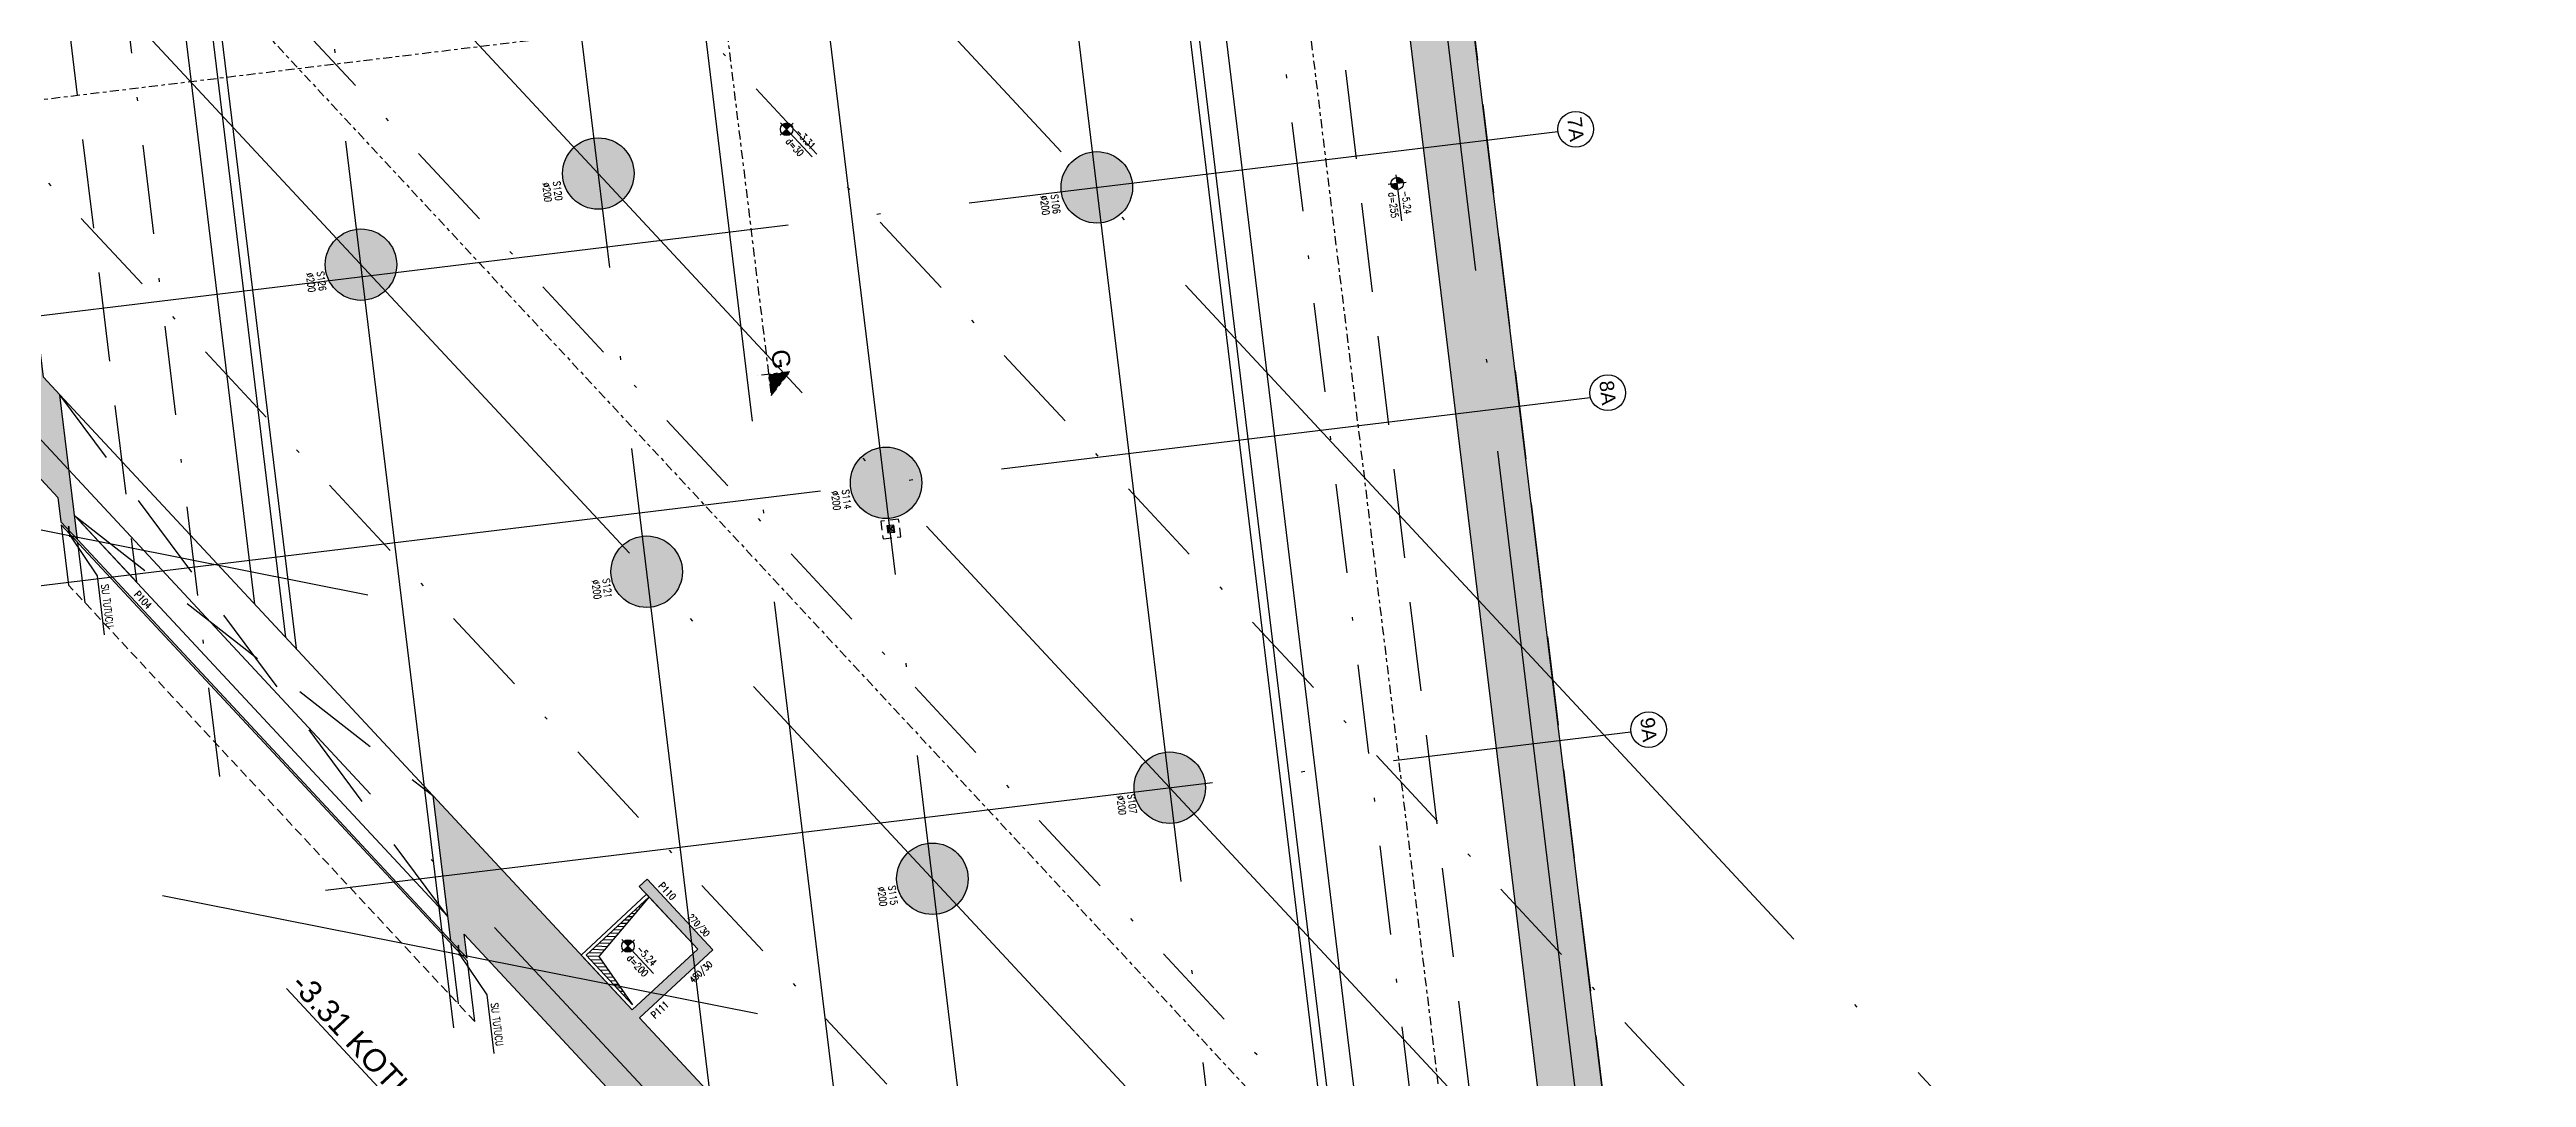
# Model space of a CAD drawing. Header units: millimetres. Extents: x 400408 to 401352, y 4543980 to 4544157.
# Drawn here: x 400442.9 to 400512.2, y 4544024.3 to 4544053 of the extents above; entities that cross this region are included whole.
import ezdxf
from ezdxf.enums import TextEntityAlignment as Align

# ---------------------------------------------------------------- set-up
doc = ezdxf.new("R2010")
doc.units = ezdxf.units.MM
for name, pattern in [('AKS', [3, 2.5, -0.25, 0, -0.25]), ('CENTER', [2, 1.25, -0.25, 0.25, -0.25]), ('CIZGI', [0.4, 0.25, -0.15]), ('CONTINU', [0]), ('DASHDOT2', [0.5, 0.25, -0.125, 0, -0.125]), ('HIDDEN', [0.375, 0.25, -0.125]), ('UUC-ST-KAL-I05-101-U-000$0$ACAD_ISO05W100', [33, 24, -3, 0, -3, 0, -3])]:
    doc.linetypes.add(name, pattern=pattern)
for name, color, linetype in [('aks prota', 2, 'AKS'), ('boşluk prota', 2, 'Continuous'), ('boşluk taraması prota', 252, 'Continuous'), ('caks prota', 4, 'Continuous'), ('kesik prota', 2, 'CIZGI'), ('kesit tarama prota', 252, 'Continuous'), ('kiriş prota', 6, 'Continuous'), ('kolon prota', 1, 'Continuous'), ('kolon tarama prota', 252, 'Continuous'), ('lkolon prota', 4, 'Continuous'), ('lperde prota', 4, 'Continuous'), ('not yazısı prota', 6, 'Continuous'), ('not çizgisi prota', 4, 'Continuous'), ('perde prota', 1, 'Continuous'), ('PRT-AL-TUNEL_EKSENI', 14, 'DASHDOT2'), ('PRT-MI-a_fit_drainage', 10, 'Continuous'), ('skesit prota', 7, 'Continuous'), ('st-s_level (kot)', 6, 'Continuous'), ('st-s_levelmark (kot işareti)', 4, 'Continuous'), ('st_s_ölçü', 4, 'Continuous'), ('taks prota', 7, 'Continuous'), ('temel prota', 6, 'Continuous'), ('tkesit prota', 7, 'Continuous'), ('tkolon prota', 6, 'Continuous'), ('tperde prota', 6, 'Continuous'), ('tplan prota', 7, 'Continuous'), ('UUC-ST-KAL-I05-101-U-000$0$st_s_su tutucu', 2, 'Continuous')]:
    doc.layers.add(name, color=color, linetype=linetype)
doc.styles.add('Arial', font='Arial.ttf')
doc.styles.add('OLCU', font='romanstw.shx')
doc.styles.add('TAKS', font='Arial Unicode.ttf')
doc.styles.add('tkolon', font='romanstw.shx')
doc.styles.add('TSIMPLEX', font='romanstw.shx')
doc.dimstyles.new('1-50', dxfattribs={"dimtxt": 10, "dimasz": 4, "dimexe": 4, "dimexo": 8, "dimgap": 4, "dimtad": 1, "dimdec": 1, "dimrnd": 0.05, "dimzin": 9, "dimdsep": 46, "dimtxsty": 'OLCU', "dimblk1": 'OBLIQUE', "dimblk2": 'OBLIQUE', "dimsah": 1, "dimcen": 2, "dimdle": 4, "dimclrd": 4, "dimclre": 4, "dimclrt": 3, "dimadec": 1, "dimazin": 0, "dimtfac": 1, "dimtdec": 1, "dimtix": 1, "dimtmove": 2, "dimatfit": 3, "dimldrblk": 'OBLIQUE', "dimfxl": 1, "dimtvp": 1, "dimtolj": 1, "dimtzin": 1, "dimarcsym": 0})

# ---------------------------------------------------------------- blocks, each defined once
blk = doc.blocks.new('PLAN_KOT')
at = {"layer": 'st-s_levelmark (kot işareti)'}
h = blk.add_hatch(color=256, dxfattribs=at)
h.paths.add_polyline_path([(0, 17.5, 0.4142135623730951), (-17.5, 0), (0, 0)])
h.paths.add_polyline_path([(17.5, 0), (0, 0), (0, -17.5, 0.4142135623730951)])
for p, q in [((105, 0), (-25, 0)), ((0, 25), (0, -25))]:
    blk.add_line(p, q, dxfattribs=at)
blk.add_circle((0, 0), 17.5, dxfattribs=at)
at = {"layer": 'st-s_level (kot)', "color": 6, "style": 'OLCU', "width": 0.8}
for tag, p in [('KOT', (22.6700442370493, 9.780006943954504)), ('DÖŞEME_KALINLIĞI', (22.6700442370493, -27.62999305603444))]:
    blk.add_attdef(tag, p, '', height=20, dxfattribs=at)
blk = doc.blocks.new('_Oblique')
at = {"layer": 'st_s_ölçü', "lineweight": -2}
blk.add_line((-0.5, -0.5), (0.5, 0.5), dxfattribs=at)
blk = doc.blocks.new('YER SUZGECI_20x20')
at = {"color": 2}
blk.add_lwpolyline([(-20, 0), (0, 0), (0, 20), (-20, 20)], close=True, dxfattribs=at)
for points in [[(0, 20), (-20, 0)], [(-20, 20), (0, 0)]]:
    blk.add_lwpolyline(points, dxfattribs=at)
blk.add_circle((-10, 10), 7, dxfattribs=at)

msp = doc.modelspace()

# ---------------------------------------------------------------- hatches: boundary and pattern name
at = {"layer": 'boşluk taraması prota', "ltscale": 2}
h = msp.add_hatch(dxfattribs=at)
h.set_pattern_fill('ANSI31', color=256, scale=0.03, angle=-47.07600604244571, style=0)
h.set_pattern_definition([(357.9239939575543, (399678.5206054538, 4544261.791601947), (0.003450451556984063, 0.09518748281183251), [])])
h.paths.add_polyline_path([(400459.6809864654, 4544029.315248188), (400458.2785932003, 4544027.647574164), (400459.2175202258, 4544026.289492243), (400457.9235678259, 4544027.680782)])
at = {"layer": 'kesit tarama prota'}
h = msp.add_hatch(color=256, dxfattribs=at)
h.dxf.hatch_style = 1
h.paths.add_polyline_path([(400463.6209186604, 4544044.014789978), (400463.0976260356, 4544043.34683427), (400463.0252944939, 4544043.942458437)])
at = {"layer": 'kolon tarama prota'}
h = msp.add_hatch(color=256, dxfattribs=at)
h.dxf.hatch_style = 1
h.paths.add_polyline_path([(400488.0371958446, 4543995.155024249), (400487.5805262509, 4543995.646046737), (400488.072757313, 4543991.592701394), (400488.5362106417, 4543991.094384864), (400488.4541721288, 4543991.769942436), (400490.5329283718, 4543989.534812097), (400477.1315568574, 4544099.890275297), (400475.4194400185, 4544099.682358868), (400475.3712189905, 4544100.079441646), (400474.9741362538, 4544100.031220623), (400475.2634624187, 4544097.648723955), (400475.5857894942, 4544097.687866783)])
h = msp.add_hatch(color=256, dxfattribs=at)
h.dxf.hatch_style = 1
h.paths.add_polyline_path([(400442.7346311975, 4544043.865466883), (400436.7709464137, 4544092.974261155), (400437.0943348142, 4544093.013532869), (400436.8050086498, 4544095.396029537), (400436.4079259122, 4544095.347808514), (400436.4561469401, 4544094.950725736), (400434.7429687753, 4544094.742680421), (400441.0592837697, 4544042.730103491), (400443.141152435, 4544040.491626597), (400443.2231909474, 4544039.816069026), (400443.6866442757, 4544039.317752496), (400443.1944132135, 4544043.37109784)])
h = msp.add_hatch(color=256, dxfattribs=at)
h.dxf.hatch_style = 1
edge = h.paths.add_edge_path()
edge.add_arc((400458.2609093804, 4544049.563859115), 0.9999999999976544, -47.07600604244571, 312.9239939575543)
h = msp.add_hatch(color=256, dxfattribs=at)
h.dxf.hatch_style = 1
edge = h.paths.add_edge_path()
edge.add_arc((400472.2092692228, 4544049.177026351), 0.9999999999976544, -47.07600604244571, 312.9239939575543)
h = msp.add_hatch(color=256, dxfattribs=at)
h.dxf.hatch_style = 1
edge = h.paths.add_edge_path()
edge.add_arc((400451.6199749154, 4544047.013119301), 0.9999999999976544, -47.07600604244571, 312.9239939575543)
h = msp.add_hatch(color=256, dxfattribs=at)
h.dxf.hatch_style = 1
edge = h.paths.add_edge_path()
edge.add_arc((400466.3131313445, 4544040.905910077), 0.9999999999976544, -47.07600604244571, 312.9239939575543)
h = msp.add_hatch(color=256, dxfattribs=at)
h.dxf.hatch_style = 1
edge = h.paths.add_edge_path()
edge.add_arc((400459.6145448303, 4544038.417159177), 0.9999999999976544, -47.07600604244571, 312.9239939575543)
h = msp.add_hatch(color=256, dxfattribs=at)
h.dxf.hatch_style = 1
edge = h.paths.add_edge_path()
edge.add_arc((400474.2512715189, 4544032.370624959), 0.9999999999976544, -47.07600604244571, 312.9239939575543)
h = msp.add_hatch(color=256, dxfattribs=at)
h.dxf.hatch_style = 1
h.paths.add_polyline_path([(400477.0861039297, 4544003.993171699), (400477.1681424421, 4544003.317614128), (400477.6315957704, 4544002.819297599), (400477.1393647082, 4544006.872642943), (400459.416589431, 4544025.92861108), (400461.466911213, 4544027.835488339), (400459.6281367503, 4544029.812584309), (400459.4084594203, 4544029.608276036), (400461.0429256097, 4544027.850857396), (400459.2122811549, 4544026.148288413), (400453.6323851864, 4544032.14793114), (400454.1246162485, 4544028.094585796), (400454.5880695772, 4544027.596269267), (400454.5060310643, 4544028.271826839)])
h = msp.add_hatch(color=256, dxfattribs=at)
h.dxf.hatch_style = 1
edge = h.paths.add_edge_path()
edge.add_arc((400467.6091147447, 4544029.821199054), 0.9999999999976544, -47.07600604244571, 312.9239939575543)

# ---------------------------------------------------------------- linework, layer by layer
at = {"layer": 'aks prota', "ltscale": 10}
for p, q in [((400490.074145942, 4543987.091367729), (400475.977604087, 4544103.171308074)), ((400490.0741459415, 4543987.091367728), (400475.977604087, 4544103.171308074)), ((400478.198152604, 4543999.860730715), (400465.8023563628, 4544101.935644057)), ((400478.1981526045, 4543999.860730716), (400465.8023563623, 4544101.935644057)), ((400478.1981526036, 4543999.860730715), (400465.8023563623, 4544101.935644057)), ((400470.2035826896, 4544008.456690839), (400458.9526784439, 4544101.103831332)), ((400470.2035826892, 4544008.456690839), (400458.9526784434, 4544101.103831331)), ((400466.2062977324, 4544012.754670901), (400455.5278394846, 4544100.68792497)), ((400466.2062977327, 4544012.754670901), (400455.5278394841, 4544100.687924969)), ((400466.206297732, 4544012.7546709), (400455.5278394842, 4544100.687924969)), ((400462.2090127752, 4544017.052650963), (400452.1030005254, 4544100.272018607)), ((400462.2090127748, 4544017.052650962), (400452.1030005245, 4544100.272018607)), ((400454.2144428608, 4544025.648611086), (400445.2533226064, 4544099.440205882)), ((400454.214442861, 4544025.648611086), (400445.253322606, 4544099.440205882)), ((400454.2144428603, 4544025.648611085), (400445.253322606, 4544099.440205881)), ((400512.2140643822, 4544006.088943115), (400428.1666244437, 4544096.458837923)), ((400512.2140643816, 4544006.088943115), (400428.1666244436, 4544096.458837923)), ((400504.9647124923, 4543999.346770084), (400420.9172725538, 4544089.716664892)), ((400504.9647124917, 4543999.346770084), (400420.9172725538, 4544089.716664892)), ((400500.1318112318, 4543994.851988063), (400416.0843712939, 4544085.22188287)), ((400492.8824593424, 4543988.109815033), (400408.835019404, 4544078.47970984)), ((400492.8824593415, 4543988.109815032), (400408.8350194036, 4544078.479709839)), ((400438.7550451853, 4544045.114404783), (400485.1144610462, 4544050.744209934)), ((400438.7550451854, 4544045.114404783), (400485.1144610461, 4544050.744209934)), ((400438.7550451844, 4544045.114404783), (400485.1144610462, 4544050.744209933)), ((400439.6591894515, 4544037.669102698), (400486.0186053128, 4544043.298907848)), ((400439.6591894515, 4544037.669102697), (400486.0186053122, 4544043.298907848)), ((400439.6591894515, 4544037.669102697), (400486.0186053119, 4544043.298907848)), ((400450.6304958677, 4544029.502159904), (400487.1554160365, 4544033.937681359)), ((400450.6304958679, 4544029.502159904), (400487.1554160362, 4544033.937681359)), ((400450.6304958672, 4544029.502159903), (400487.155416036, 4544033.937681358))]:
    msp.add_line(p, q, dxfattribs=at)
at = {"layer": 'boşluk prota', "ltscale": 0.05}
msp.add_lwpolyline([(400459.6809864654, 4544029.315248188), (400458.2785932003, 4544027.647574164), (400459.2175202258, 4544026.289492243), (400457.9235678259, 4544027.680782)], close=True, dxfattribs=at)
at = {"layer": 'caks prota', "ltscale": 0.05}
for centre in [(400485.6108145183, 4544050.804486217), (400485.6108145185, 4544050.804486218), (400485.6108145178, 4544050.804486217), (400486.5066723716, 4544043.427419757), (400486.5066723715, 4544043.427419757), (400486.5066723707, 4544043.427419757), (400487.651921202, 4544033.996708499), (400487.6519212025, 4544033.996708499), (400487.651921202, 4544033.996708497)]:
    msp.add_circle(centre, 0.5, dxfattribs=at)
at = {"layer": 'kesik prota', "ltscale": 10}
for points in [[(400454.0425777361, 4544028.770143367), (400443.1944132173, 4544043.371097811)], [(400443.6046057767, 4544039.993309956), (400453.6323851864, 4544032.147931138)]]:
    msp.add_lwpolyline(points, dxfattribs=at)
at = {"layer": 'kiriş prota'}
for points in [[(400443.1944132173, 4544043.371097811), (400453.6323851864, 4544032.147931138)], [(400443.6046057767, 4544039.993309956), (400454.0425777473, 4544028.770143284)]]:
    msp.add_lwpolyline(points, dxfattribs=at)
msp.add_lwpolyline([(400459.6128837075, 4544029.388473965), (400461.0430416232, 4544027.850732654), (400459.2123972066, 4544026.148163708), (400457.7822392909, 4544027.685905018)], close=True, dxfattribs=at)
at = {"layer": 'kolon prota', "color": 1}
for centre in [(400458.2609093804, 4544049.563859115), (400472.2092692228, 4544049.177026351), (400451.6199749154, 4544047.013119301), (400466.3131313445, 4544040.905910077), (400459.6145448303, 4544038.417159177), (400474.2512715189, 4544032.370624959), (400467.6091147447, 4544029.821199054)]:
    msp.add_circle(centre, 0.9999999999976544, dxfattribs=at)
at = {"layer": 'kolon tarama prota'}
for points in [[(400454.5983243906, 4544027.51182457), (400443.2334457613, 4544039.731624328)], [(400443.9019953697, 4544037.544413869), (400443.6968990895, 4544039.233307799), (400443.2334457613, 4544039.731624328), (400443.4385420415, 4544038.042730398)], [(400454.1246162485, 4544028.094585796), (400443.6866442757, 4544039.317752496)], [(400454.8034206708, 4544025.82293064), (400454.5983243906, 4544027.51182457), (400454.1348710624, 4544028.010141099), (400454.3399673426, 4544026.321247169)]]:
    msp.add_lwpolyline(points, dxfattribs=at)
at = {"layer": 'kolon tarama prota', "linetype": 'HIDDEN'}
msp.add_lwpolyline([(400454.8034206708, 4544025.82293064), (400443.4385420415, 4544038.042730398)], dxfattribs=at)
at = {"layer": 'perde prota'}
msp.add_lwpolyline([(400488.0371958446, 4543995.155024249), (400487.5805262509, 4543995.646046737), (400488.072757313, 4543991.592701394), (400488.5362106417, 4543991.094384864), (400488.4541721288, 4543991.769942436), (400490.5329283718, 4543989.534812097), (400477.1315568574, 4544099.890275297), (400475.4194400185, 4544099.682358868), (400475.3712189905, 4544100.079441646), (400474.9741362538, 4544100.031220623), (400475.2634624187, 4544097.648723955), (400475.5857894942, 4544097.687866783)], close=True, dxfattribs=at)
for points in [[(400442.7346311975, 4544043.865466883), (400436.7709464137, 4544092.974261155), (400437.0943348142, 4544093.013532869), (400436.8050086498, 4544095.396029537), (400436.4079259122, 4544095.347808514), (400436.4561469401, 4544094.950725736), (400434.7429687753, 4544094.742680421), (400441.0592837697, 4544042.730103491), (400443.141152435, 4544040.491626597), (400443.2231909474, 4544039.816069026), (400443.6866442757, 4544039.317752496), (400443.1944132135, 4544043.37109784), (400442.7346311975, 4544043.865466883)], [(400453.6323851864, 4544032.14793114), (400454.1246162485, 4544028.094585796), (400454.5880695772, 4544027.596269267), (400454.5060310643, 4544028.271826839), (400477.0861039297, 4544003.993171699), (400477.1681424421, 4544003.317614128), (400477.6315957704, 4544002.819297599), (400477.1393647082, 4544006.872642943), (400459.416589431, 4544025.92861108), (400461.466911213, 4544027.835488339), (400459.6281367503, 4544029.812584309), (400459.4084594203, 4544029.608276036), (400461.0429256097, 4544027.850857396), (400459.2122811549, 4544026.148288413), (400453.6323851864, 4544032.14793114)], [(400459.4165894371, 4544025.928611086), (400461.466911213, 4544027.835488339)]]:
    msp.add_lwpolyline(points, dxfattribs=at)
at = {"layer": 'PRT-AL-TUNEL_EKSENI', "ltscale": 10}
for p, q in [((400484.7444308666, 4543992.822009744), (400471.4111505998, 4544102.61676607)), ((400447.6681645969, 4544032.687332056), (400439.6445283676, 4544098.759083868)), ((400424.4687227225, 4544093.019648649), (400508.5161626604, 4544002.649753841)), ((400418.5008219238, 4544087.469273881), (400502.5482618618, 4543997.099379074)), ((400412.5329211252, 4544081.918899113), (400496.5803610631, 4543991.549004305))]:
    msp.add_line(p, q, dxfattribs=at)
at = {"layer": 'PRT-MI-a_fit_drainage', "color": 2, "linetype": 'CIZGI'}
msp.add_lwpolyline([(400466.7245613942, 4544039.394968227), (400466.6642851094, 4544039.891321699), (400466.1679316373, 4544039.831045414), (400466.2282079221, 4544039.334691943)], close=True, dxfattribs=at)
at = {"layer": 'skesit prota', "linetype": 'CENTER', "ltscale": 0.2}
for p, q in [((400463.6209186604, 4544044.014789978), (400462.7274824101, 4544043.906292666)), ((400463.0976260356, 4544043.34683427), (400463.6209186604, 4544044.014789978))]:
    msp.add_line(p, q, dxfattribs=at)
for points in [[(400471.9769275403, 4544104.59035985), (400486.2862764108, 4543986.758030446)], [(400455.8974489886, 4544102.637696569), (400463.0976260295, 4544043.346834315)], [(400455.8974489886, 4544102.637696569), (400463.0976260295, 4544043.346834315)], [(400433.9328203332, 4544069.638351165), (400492.8800609731, 4544006.256814025)], [(400490.1611683685, 4544057.390989359), (400436.1791033112, 4544050.835503224)]]:
    msp.add_lwpolyline(points, dxfattribs=at)
at = {"layer": 'temel prota', "color": 5}
for p, q in [((400469.2413683822, 4544099.335043471), (400481.4622508334, 4543998.700482138)), ((400469.4895451111, 4544099.365181612), (400481.7519091554, 4543998.389034316)), ((400442.2883829158, 4544096.061920771), (400449.5119673992, 4544036.578306668)), ((400442.5365596446, 4544096.092058913), (400449.8016257207, 4544036.266858848))]:
    msp.add_line(p, q, dxfattribs=at)
at = {"layer": 'temel prota', "linetype": 'HIDDEN', "ltscale": 10}
for points in [[(400477.1315568578, 4544099.890275296), (400490.5329283718, 4543989.534812097), (400486.2567950347, 4543994.132616862), (400473.4678030335, 4544099.445355538)], [(400438.4067193181, 4544095.187599782), (400445.3354132771, 4544038.132302843), (400441.0592837697, 4544042.730103491), (400434.7429687753, 4544094.742680421)]]:
    msp.add_lwpolyline(points, close=True, dxfattribs=at)
at = {"layer": 'temel prota'}
for points in [[(400469.8365735924, 4544099.407324135), (400471.7707572393, 4544083.480019078), (400472.1678406931, 4544083.52823454), (400482.1281641009, 4544001.508562)], [(400441.9415348764, 4544096.019800161), (400443.8754478619, 4544080.092858907), (400443.4785618428, 4544080.044661773), (400448.6436611358, 4544037.511931125)]]:
    msp.add_lwpolyline(points, dxfattribs=at)
at = {"layer": 'UUC-ST-KAL-I05-101-U-000$0$st_s_su tutucu', "linetype": 'UUC-ST-KAL-I05-101-U-000$0$ACAD_ISO05W100', "ltscale": 0.05}
for points in [[(400443.43969703, 4544039.521077776, -0.5773502691895264), (400443.4369350299, 4544039.522254503), (400443.4327143114, 4544039.557010589, -0.5773502691896774), (400443.4351143884, 4544039.558814188), (400443.456901982, 4544039.549531775, 0.5773502691898074), (400443.4593020556, 4544039.551335374), (400443.4537764378, 4544039.596836844), (400443.4595854953, 4544039.597542284), (400443.4590890105, 4544039.601630649), (400443.4532799553, 4544039.600925207), (400443.4493365893, 4544039.6333974), (400443.4551456464, 4544039.634102841), (400443.4546491634, 4544039.638191206), (400443.4488401068, 4544039.637485764), (400443.4463466997, 4544039.658018058), (400443.4582070746, 4544039.668188924), (400443.4575802018, 4544039.673351), (400443.4266077443, 4544039.66958976), (400443.4272346175, 4544039.664427683), (400443.441184625, 4544039.657391184), (400443.4436780298, 4544039.636858892), (400443.4378689728, 4544039.636153449), (400443.4383654576, 4544039.632065086), (400443.4441745142, 4544039.632770527), (400443.4481178788, 4544039.600298334), (400443.4423088222, 4544039.599592892), (400443.4428053061, 4544039.595504528), (400443.4486143617, 4544039.596209969), (400443.4531748462, 4544039.558656036, -0.5773502691899163), (400443.4507747712, 4544039.556852437), (400443.4299078425, 4544039.565742608, 0.5773502691894145), (400443.4275077689, 4544039.56393901), (400443.4335381133, 4544039.514281293, 0.5773502691898413), (400443.4363001147, 4544039.513104567), (400443.4544326919, 4544039.526730771, -0.5773502691890604), (400443.4571946939, 4544039.525554044), (400443.4617551761, 4544039.48800011), (400443.4559461204, 4544039.487294668), (400443.4564426052, 4544039.483206305), (400443.4622516599, 4544039.483911745), (400443.4661950269, 4544039.451439554), (400443.4603859694, 4544039.450734111), (400443.4608824532, 4544039.446645748), (400443.4666915084, 4544039.447351189), (400443.4691849151, 4544039.426818896), (400443.4573245402, 4544039.41664803), (400443.4579514135, 4544039.411485953), (400443.4889238696, 4544039.415247194), (400443.4882969968, 4544039.420409271), (400443.4743469912, 4544039.427445769), (400443.4718535836, 4544039.447978063), (400443.4776626425, 4544039.448683504), (400443.4771661581, 4544039.452771869), (400443.4713571025, 4544039.452066427), (400443.4674137365, 4544039.484538619), (400443.4732227921, 4544039.485244061), (400443.4727263087, 4544039.489332426), (400443.4669172526, 4544039.488626984), (400443.4613916348, 4544039.534128454, 0.5773502691892096), (400443.4586296333, 4544039.53530518)], [(400454.3411223311, 4544027.799594548, -0.5773502691895264), (400454.338360331, 4544027.800771274), (400454.3341396125, 4544027.83552736, -0.5773502691896774), (400454.3365396895, 4544027.837330959), (400454.3583272831, 4544027.828048545, 0.5773502691898074), (400454.3607273567, 4544027.829852143), (400454.3552017389, 4544027.875353614), (400454.3610107964, 4544027.876059055), (400454.3605143116, 4544027.88014742), (400454.3547052564, 4544027.879441978), (400454.3507618904, 4544027.911914171), (400454.3565709474, 4544027.912619611), (400454.3560744645, 4544027.916707976), (400454.3502654079, 4544027.916002534), (400454.3477720013, 4544027.936534828), (400454.3596323757, 4544027.946705695), (400454.3590055029, 4544027.95186777), (400454.3280330454, 4544027.948106529), (400454.3286599186, 4544027.942944454), (400454.3426099261, 4544027.935907954), (400454.3451033314, 4544027.915375661), (400454.3392942739, 4544027.91467022), (400454.3397907587, 4544027.910581856), (400454.3455998152, 4544027.911287297), (400454.3495431803, 4544027.878815105), (400454.3437341233, 4544027.878109664), (400454.3442306072, 4544027.874021299), (400454.3500396628, 4544027.87472674), (400454.3546001473, 4544027.837172806, -0.5773502691899163), (400454.3522000723, 4544027.835369207), (400454.3313331441, 4544027.844259379, 0.5773502691894145), (400454.3289330699, 4544027.84245578), (400454.3349634144, 4544027.792798065, 0.5773502691898413), (400454.3377254158, 4544027.791621339), (400454.355857993, 4544027.805247542, -0.5773502691890604), (400454.3586199949, 4544027.804070815), (400454.3631804772, 4544027.76651688), (400454.3573714215, 4544027.76581144), (400454.3578679063, 4544027.761723075), (400454.363676961, 4544027.762428516), (400454.367620328, 4544027.729956323), (400454.3618112709, 4544027.729250882), (400454.3623077543, 4544027.725162519), (400454.3681168095, 4544027.725867959), (400454.3706102166, 4544027.705335667), (400454.3587498413, 4544027.695164801), (400454.3593767146, 4544027.690002725), (400454.3903491707, 4544027.693763965), (400454.3897222979, 4544027.698926041), (400454.3757722923, 4544027.705962541), (400454.3732788851, 4544027.726494834), (400454.3790879436, 4544027.727200275), (400454.3785914592, 4544027.731288639), (400454.3727824036, 4544027.730583197), (400454.3688390376, 4544027.76305539), (400454.3746480932, 4544027.763760831), (400454.3741516103, 4544027.767849197), (400454.3683425537, 4544027.767143754), (400454.3628169359, 4544027.812645224, 0.5773502691892096), (400454.3600549344, 4544027.81382195)]]:
    msp.add_lwpolyline(points, format="xyb", close=True, dxfattribs=at)

# ---------------------------------------------------------------- block references
at = {"layer": 'PRT-MI-a_fit_drainage', "color": 2, "xscale": 0.01, "yscale": 0.01, "zscale": 0.01, "rotation": 96.9239939575612}
msp.add_blockref('YER SUZGECI_20x20', (400466.5334619544, 4544039.724332769), dxfattribs=at)
at = {"layer": 'st-s_level (kot)', "linetype": 'CONTINU', "ltscale": 0.1, "xscale": 0.01, "yscale": 0.01, "zscale": 0.01}
for p, rotation, values in [((400463.53342553, 4544050.804210986), 312.9239939575543, {'KOT': '-3.31', 'DÖŞEME_KALINLIĞI': 'd=30'}), ((400480.6140835108, 4544049.283351044), 276.9239939575731, {'KOT': '-5.24', 'DÖŞEME_KALINLIĞI': 'd=255'}), ((400459.0899109389, 4544027.939958561), 312.9239939575543, {'KOT': '-5.24', 'DÖŞEME_KALINLIĞI': 'd=200'})]:
    msp.add_blockref('PLAN_KOT', p, dxfattribs=dict(at, rotation=rotation)).add_auto_attribs(values)

# ---------------------------------------------------------------- texts
at = {"layer": 'lkolon prota', "style": 'tkolon', "width": 0.8}
for p in [(400456.6955938535, 4544049.301251728), (400470.6259843684, 4544048.933951533), (400450.0863254168, 4544046.77607204), (400464.7797214175, 4544040.668891923), (400458.0808953317, 4544038.180111917), (400472.7660895074, 4544032.140470866), (400466.0754652461, 4544029.584151793)]:
    msp.add_text('%%C200', height=0.2, rotation=276.9239939511776, dxfattribs=at).set_placement(p)
at = {"layer": 'lperde prota', "style": 'tkolon', "width": 0.8}
for s, rotation, p in [('270/30', 312.5635092965125, (400460.8158587907, 4544028.796114122)), ('480/30', 42.56350928748908, (400460.8517216486, 4544026.958524145))]:
    msp.add_text(s, height=0.1799999999999999, rotation=rotation, dxfattribs=at).set_placement(p, align=Align.MIDDLE_LEFT)
at = {"layer": 'not yazısı prota', "ltscale": 0.05, "style": 'TSIMPLEX', "width": 0.8}
for p in [(400444.3501266772, 4544038.055216394), (400455.2528292788, 4544026.333888277)]:
    msp.add_text('SU TUTUCU', height=0.2, rotation=276.923992849176, dxfattribs=at).set_placement(p)
at = {"layer": 'taks prota', "style": 'TAKS'}
for s, rotation, p in [('7A', 276.4291614519458, (400485.6108145183, 4544050.804486217)), ('7A', 276.4291614371957, (400485.6108145185, 4544050.804486218)), ('7A', 276.4291614519458, (400485.6108145178, 4544050.804486217)), ('8A', 276.4291614519458, (400486.5066723716, 4544043.427419757)), ('8A', 276.4291614371957, (400486.5066723715, 4544043.427419757)), ('8A', 276.4291614519458, (400486.5066723707, 4544043.427419757)), ('9A', 276.4291614519458, (400487.651921202, 4544033.996708499)), ('9A', 276.4291614371957, (400487.6519212025, 4544033.996708499)), ('9A', 276.4291614519458, (400487.651921202, 4544033.996708497))]:
    msp.add_text(s, height=0.4, rotation=rotation, dxfattribs=at).set_placement(p, align=Align.MIDDLE_CENTER)
at = {"layer": 'tkesit prota', "style": 'Arial'}
msp.add_text('G', height=0.4999999999999999, rotation=276.9239939511776, dxfattribs=at).set_placement((400463.0956111159, 4544044.607696866))
at = {"layer": 'tkolon prota', "style": 'tkolon', "width": 0.8}
for s, p in [('S120', (400456.9934059372, 4544049.337417498)), ('S106', (400470.9237964517, 4544048.970117304)), ('S126', (400450.3841375001, 4544046.81223781)), ('S114', (400465.0775335003, 4544040.705057694)), ('S121', (400458.378707415, 4544038.216277687)), ('S107', (400473.0639015911, 4544032.176636636)), ('S115', (400466.3732773294, 4544029.620317563))]:
    msp.add_text(s, height=0.2, rotation=276.9239939511776, dxfattribs=at).set_placement(p)
at = {"layer": 'tperde prota', "style": 'tkolon', "width": 0.8}
for s, rotation, p in [('P104', 313.3932852246724, (400445.3299649898, 4544037.828649939)), ('P110', 313.3932852246724, (400460.0006547896, 4544029.672795036)), ('P111', 43.39328523383714, (400459.7811245644, 4544025.96297073))]:
    msp.add_text(s, height=0.2, rotation=rotation, dxfattribs=at).set_placement(p, align=Align.MIDDLE_LEFT)
at = {"layer": 'tplan prota', "style": 'Arial'}
msp.add_text('%%U-3.31 KOTU  KALIP PLANI', height=0.625, rotation=312.9239939495117, dxfattribs=at).set_placement((400453.3896454941, 4544023.24807529), align=Align.MIDDLE)

# ---------------------------------------------------------------- leaders
at = {"layer": 'not çizgisi prota'}
for points in [[(400443.4874966592, 4544039.415316254), (400444.2349587511, 4544038.297575625), (400444.434892064, 4544036.654360818)], [(400454.3901992608, 4544027.693988137), (400455.1376613528, 4544026.576247508), (400455.3375946656, 4544024.933032701)]]:
    msp.add_leader(points, dimstyle='1-50', override={"dimasz": 12, "dimgap": 4, "dimtad": 0}, dxfattribs=at)

doc.saveas('drawing.dxf')
